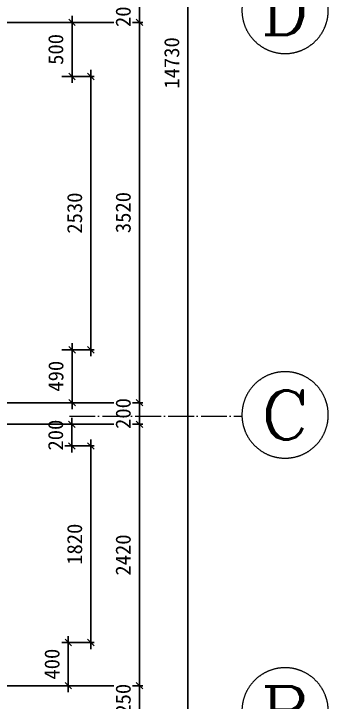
# Model space of a CAD drawing. Header units: millimetres. Extents: x -64529 to 3079702, y -28926 to 77119.
# Drawn here: x -17539 to -14624, y -24142 to -17769 of the extents above; entities that cross this region are included whole.
import ezdxf
from ezdxf.enums import TextEntityAlignment as Align

# ---------------------------------------------------------------- set-up
doc = ezdxf.new("R2010")
doc.units = ezdxf.units.MM
doc.header["$LTSCALE"] = 10
doc.linetypes.add('ACAD_ISO04W100', pattern=[30.5, 24, -3, 0.5, -3])
doc.layers.get('0').update_dxf_attribs({"color": 255})
doc.layers.get('Defpoints').update_dxf_attribs({"color": 255})
doc.layers.add('1浅浅', color=251, linetype='Continuous', lineweight=20)
doc.layers.add('A__轴线', color=3, linetype='ACAD_ISO04W100', lineweight=0)
doc.styles.add('_TCH_AXIS', font='COMPLEX', dxfattribs={"bigfont": 'GBCBIG'})
doc.styles.add('COMPLEX', font='COMPLEX')
doc.styles.get("Standard").update_dxf_attribs({"font": ''})
doc.styles.get('Standard').set_extended_font_data('SimSun')
doc.dimstyles.new('副本 外标注', dxfattribs={"dimtxt": 140, "dimasz": 60, "dimexe": 30, "dimexo": 30, "dimgap": 80, "dimtad": 1, "dimtoh": 1, "dimdec": 0, "dimtxsty": 'Standard', "dimblk": 'OBLIQUE', "dimcen": 2.5, "dimdle": 60, "dimclrd": 250, "dimclre": 250, "dimclrt": 44, "dimadec": 0, "dimazin": 0, "dimtfac": 1, "dimtdec": 0, "dimtix": 1, "dimtmove": 0, "dimatfit": 3, "dimldrblk": 'DOTSMALL', "dimfxl": 1, "dimtfill": 1, "dimarcsym": 0})

# ---------------------------------------------------------------- blocks, each defined once
blk = doc.blocks.new('_Oblique')
at = {"color": 0, "linetype": 'ByBlock', "lineweight": -2}
blk.add_line((-0.5, -0.5), (0.5, 0.5), dxfattribs=at)
blk = doc.blocks.new('*D710')
at = {"layer": '1浅浅', "color": 250, "lineweight": -2, "transparency": 16777216}
for p, q in [((-17033.4, -24049.2), (-17033.4, -23529.2)), ((-17093.8, -23589.2), (-17003.4, -23589.2)), ((-17093.8, -23989.2), (-17003.4, -23989.2))]:
    blk.add_line(p, q, dxfattribs=at)
at = {"layer": 'Defpoints', "color": 0, "lineweight": 30, "transparency": 16777216}
for p in [(-17123.8, -23589.2), (-17033.4, -23589.2), (-17123.8, -23989.2)]:
    blk.add_point(p, dxfattribs=at)
at = {"layer": '1浅浅', "color": 250, "lineweight": -2, "transparency": 16777216, "xscale": 60, "yscale": 60, "zscale": 60}
for p, rotation in [((-17033.4, -23589.2), 90), ((-17033.4, -23989.2), 270)]:
    blk.add_blockref('_Oblique', p, dxfattribs=dict(at, rotation=rotation))
at = {"layer": '1浅浅', "color": 44, "transparency": 16777216, "insert": (-17183.4, -23789.2), "char_height": 140, "attachment_point": 5, "rotation": 90, "bg_fill": 3, "box_fill_scale": 1.1, "bg_fill_color": 256, "bg_fill_true_color": 13158600, "bg_fill_transparency": 16432832}
blk.add_mtext('400', dxfattribs=at)
blk = doc.blocks.new('_DotSmall')
at = {"color": 0, "linetype": 'ByBlock', "const_width": 0.5}
blk.add_lwpolyline([(-0.0625, 0, 1), (0.0625, 0, 1)], format="xyb", close=True, dxfattribs=at)
blk = doc.blocks.new('*D711')
at = {"layer": '1浅浅', "color": 250, "lineweight": -2, "transparency": 16777216}
for p, q in [((-16823.8, -23649.2), (-16823.8, -21709.2)), ((-17093.8, -21769.2), (-16793.8, -21769.2)), ((-17093.8, -23589.2), (-16793.8, -23589.2))]:
    blk.add_line(p, q, dxfattribs=at)
at = {"layer": 'Defpoints', "color": 0, "lineweight": 30, "transparency": 16777216}
for p in [(-17123.8, -21769.2), (-16823.8, -21769.2), (-17123.8, -23589.2)]:
    blk.add_point(p, dxfattribs=at)
at = {"layer": '1浅浅', "color": 250, "lineweight": -2, "transparency": 16777216, "xscale": 60, "yscale": 60, "zscale": 60}
for p, rotation in [((-16823.8, -21769.2), 90), ((-16823.8, -23589.2), 270)]:
    blk.add_blockref('_Oblique', p, dxfattribs=dict(at, rotation=rotation))
at = {"layer": '1浅浅', "color": 44, "transparency": 16777216, "insert": (-16973.8, -22679.2), "char_height": 140, "attachment_point": 5, "rotation": 90, "bg_fill": 3, "box_fill_scale": 1.1, "bg_fill_color": 256, "bg_fill_true_color": 13158600, "bg_fill_transparency": 3955916}
blk.add_mtext('1820', dxfattribs=at)
blk = doc.blocks.new('*D712')
at = {"layer": '1浅浅', "color": 250, "lineweight": -2, "transparency": 16777216}
for p, q in [((-17000.1, -21829.2), (-17000.1, -21509.2)), ((-17093.8, -21569.2), (-16970.1, -21569.2)), ((-17093.8, -21769.2), (-16970.1, -21769.2))]:
    blk.add_line(p, q, dxfattribs=at)
at = {"layer": 'Defpoints', "color": 0, "lineweight": 30, "transparency": 16777216}
blk.add_point((-17000.1, -21569.2), dxfattribs=at)
at = {"layer": '1浅浅', "color": 250, "lineweight": -2, "transparency": 16777216, "xscale": 60, "yscale": 60, "zscale": 60}
for p, rotation in [((-17000.1, -21569.2), 90), ((-17000.1, -21769.2), 270)]:
    blk.add_blockref('_Oblique', p, dxfattribs=dict(at, rotation=rotation))
at = {"layer": '1浅浅', "color": 44, "transparency": 16777216, "insert": (-17150.1, -21669.2), "char_height": 140, "attachment_point": 5, "rotation": 90, "bg_fill": 3, "box_fill_scale": 1.1, "bg_fill_color": 256, "bg_fill_true_color": 13158600, "bg_fill_transparency": 3955916}
blk.add_mtext('200', dxfattribs=at)
at = {"layer": 'Defpoints', "color": 0, "lineweight": 30, "transparency": 16777216}
for p in [(-17123.8, -21569.2), (-17123.8, -21769.2)]:
    blk.add_point(p, dxfattribs=at)
blk = doc.blocks.new('*D713')
at = {"layer": '1浅浅', "color": 250, "lineweight": -2, "transparency": 16777216}
for p, q in [((-16997.2, -21429.2), (-16997.2, -20819.2)), ((-17093.8, -20879.2), (-16967.2, -20879.2)), ((-17093.8, -21369.2), (-16967.2, -21369.2))]:
    blk.add_line(p, q, dxfattribs=at)
at = {"layer": 'Defpoints', "color": 0, "lineweight": 30, "transparency": 16777216}
for p in [(-17123.8, -20879.2), (-16997.2, -20879.2), (-17123.8, -21369.2)]:
    blk.add_point(p, dxfattribs=at)
at = {"layer": '1浅浅', "color": 250, "lineweight": -2, "transparency": 16777216, "xscale": 60, "yscale": 60, "zscale": 60}
for p, rotation in [((-16997.2, -20879.2), 90), ((-16997.2, -21369.2), 270)]:
    blk.add_blockref('_Oblique', p, dxfattribs=dict(at, rotation=rotation))
at = {"layer": '1浅浅', "color": 44, "transparency": 16777216, "insert": (-17147.2, -21124.2), "char_height": 140, "attachment_point": 5, "rotation": 90, "bg_fill": 3, "box_fill_scale": 1.1, "bg_fill_color": 256, "bg_fill_true_color": 13158600, "bg_fill_transparency": 3955916}
blk.add_mtext('490', dxfattribs=at)
blk = doc.blocks.new('*D714')
at = {"layer": '1浅浅', "color": 250, "lineweight": -2, "transparency": 16777216}
for p, q in [((-17093.8, -18349.2), (-16793.8, -18349.2)), ((-16823.8, -20939.2), (-16823.8, -18289.2)), ((-17093.8, -20879.2), (-16793.8, -20879.2))]:
    blk.add_line(p, q, dxfattribs=at)
at = {"layer": 'Defpoints', "color": 0, "lineweight": 30, "transparency": 16777216}
for p in [(-17123.8, -18349.2), (-16823.8, -18349.2), (-17123.8, -20879.2)]:
    blk.add_point(p, dxfattribs=at)
at = {"layer": '1浅浅', "color": 250, "lineweight": -2, "transparency": 16777216, "xscale": 60, "yscale": 60, "zscale": 60}
for p, rotation in [((-16823.8, -18349.2), 90), ((-16823.8, -20879.2), 270)]:
    blk.add_blockref('_Oblique', p, dxfattribs=dict(at, rotation=rotation))
at = {"layer": '1浅浅', "color": 44, "transparency": 16777216, "insert": (-16973.8, -19614.2), "char_height": 140, "attachment_point": 5, "rotation": 90, "bg_fill": 3, "box_fill_scale": 1.1, "bg_fill_color": 256, "bg_fill_true_color": 13158600, "bg_fill_transparency": 16432316}
blk.add_mtext('2530', dxfattribs=at)
blk = doc.blocks.new('*D715')
at = {"layer": '1浅浅', "color": 250, "lineweight": -2, "transparency": 16777216}
for p, q in [((-16998.6, -18409.2), (-16998.6, -17789.2)), ((-17093.8, -17849.2), (-16968.6, -17849.2)), ((-17093.8, -18349.2), (-16968.6, -18349.2))]:
    blk.add_line(p, q, dxfattribs=at)
at = {"layer": 'Defpoints', "color": 0, "lineweight": 30, "transparency": 16777216}
for p in [(-17123.8, -17849.2), (-16998.6, -17849.2), (-17123.8, -18349.2)]:
    blk.add_point(p, dxfattribs=at)
at = {"layer": '1浅浅', "color": 250, "lineweight": -2, "transparency": 16777216, "xscale": 60, "yscale": 60, "zscale": 60}
for p, rotation in [((-16998.6, -17849.2), 90), ((-16998.6, -18349.2), 270)]:
    blk.add_blockref('_Oblique', p, dxfattribs=dict(at, rotation=rotation))
at = {"layer": '1浅浅', "color": 44, "transparency": 16777216, "insert": (-17148.6, -18099.2), "char_height": 140, "attachment_point": 5, "rotation": 90, "bg_fill": 3, "box_fill_scale": 1.1, "bg_fill_color": 256, "bg_fill_true_color": 13158600, "bg_fill_transparency": 10525500}
blk.add_mtext('500', dxfattribs=at)
blk = doc.blocks.new('*D722')
at = {"layer": '1浅浅', "color": 250, "lineweight": -2, "transparency": 16777216}
for p, q in [((-16373.8, -24049.2), (-16373.8, -21509.2)), ((-17093.8, -21569.2), (-16343.8, -21569.2)), ((-17093.8, -23989.2), (-16343.8, -23989.2))]:
    blk.add_line(p, q, dxfattribs=at)
at = {"layer": 'Defpoints', "color": 0, "lineweight": 30, "transparency": 16777216}
for p in [(-17123.8, -21569.2), (-16373.8, -21569.2), (-17123.8, -23989.2)]:
    blk.add_point(p, dxfattribs=at)
at = {"layer": '1浅浅', "color": 250, "lineweight": -2, "transparency": 16777216, "xscale": 60, "yscale": 60, "zscale": 60}
for p, rotation in [((-16373.8, -21569.2), 90), ((-16373.8, -23989.2), 270)]:
    blk.add_blockref('_Oblique', p, dxfattribs=dict(at, rotation=rotation))
at = {"layer": '1浅浅', "color": 44, "transparency": 16777216, "insert": (-16523.8, -22779.2), "char_height": 140, "attachment_point": 5, "rotation": 90, "bg_fill": 3, "box_fill_scale": 1.1, "bg_fill_color": 256, "bg_fill_true_color": 13158600, "bg_fill_transparency": 16432832}
blk.add_mtext('2420', dxfattribs=at)
blk = doc.blocks.new('*D723')
at = {"layer": '1浅浅', "color": 250, "lineweight": -2, "transparency": 16777216}
for p, q in [((-16373.8, -21429.2), (-16373.8, -17789.2)), ((-17093.8, -17849.2), (-16343.8, -17849.2)), ((-17093.8, -21369.2), (-16343.8, -21369.2))]:
    blk.add_line(p, q, dxfattribs=at)
at = {"layer": 'Defpoints', "color": 0, "lineweight": 30, "transparency": 16777216}
for p in [(-17123.8, -17849.2), (-16373.8, -17849.2), (-17123.8, -21369.2)]:
    blk.add_point(p, dxfattribs=at)
at = {"layer": '1浅浅', "color": 250, "lineweight": -2, "transparency": 16777216, "xscale": 60, "yscale": 60, "zscale": 60}
for p, rotation in [((-16373.8, -17849.2), 90), ((-16373.8, -21369.2), 270)]:
    blk.add_blockref('_Oblique', p, dxfattribs=dict(at, rotation=rotation))
at = {"layer": '1浅浅', "color": 44, "transparency": 16777216, "insert": (-16523.8, -19609.2), "char_height": 140, "attachment_point": 5, "rotation": 90, "bg_fill": 3, "box_fill_scale": 1.1, "bg_fill_color": 256, "bg_fill_true_color": 13158600, "bg_fill_transparency": 16432316}
blk.add_mtext('3520', dxfattribs=at)
blk = doc.blocks.new('*D726')
at = {"layer": '1浅浅', "color": 250, "lineweight": -2, "transparency": 16777216}
for p, q in [((-15923.8, -25649.2), (-15923.8, -10799.2)), ((-17093.8, -10859.2), (-15893.8, -10859.2)), ((-17828, -25589.2), (-15893.8, -25589.2))]:
    blk.add_line(p, q, dxfattribs=at)
at = {"layer": 'Defpoints', "color": 0, "lineweight": 30, "transparency": 16777216}
for p in [(-17123.8, -10859.2), (-15923.8, -10859.2), (-17858, -25589.2)]:
    blk.add_point(p, dxfattribs=at)
at = {"layer": '1浅浅', "color": 250, "lineweight": -2, "transparency": 16777216, "xscale": 60, "yscale": 60, "zscale": 60}
for p, rotation in [((-15923.8, -10859.2), 90), ((-15923.8, -25589.2), 270)]:
    blk.add_blockref('_Oblique', p, dxfattribs=dict(at, rotation=rotation))
at = {"layer": '1浅浅', "color": 44, "transparency": 16777216, "insert": (-16073.8, -18224.2), "char_height": 140, "attachment_point": 5, "rotation": 90, "bg_fill": 3, "box_fill_scale": 1.1, "bg_fill_color": 256, "bg_fill_true_color": 13158600, "bg_fill_transparency": 12911526}
blk.add_mtext('14730', dxfattribs=at)
blk = doc.blocks.new('*D774')
at = {"layer": '1浅浅', "color": 250, "lineweight": -2, "transparency": 16777216}
for p, q in [((-17828, -17649.2), (-16343.8, -17649.2)), ((-16373.8, -17649.2), (-16373.8, -17589.2)), ((-16373.8, -17649.2), (-16373.8, -17849.2)), ((-17828, -17849.2), (-16343.8, -17849.2)), ((-16373.8, -17849.2), (-16373.8, -17909.2))]:
    blk.add_line(p, q, dxfattribs=at)
at = {"layer": 'Defpoints', "color": 0, "lineweight": 30, "transparency": 16777216}
for p in [(-17858, -17649.2), (-17858, -17849.2), (-16373.8, -17849.2)]:
    blk.add_point(p, dxfattribs=at)
at = {"layer": '1浅浅', "color": 250, "lineweight": -2, "transparency": 16777216, "xscale": 60, "yscale": 60, "zscale": 60}
for p, rotation in [((-16373.8, -17649.2), 270), ((-16373.8, -17849.2), 90)]:
    blk.add_blockref('_Oblique', p, dxfattribs=dict(at, rotation=rotation))
at = {"layer": '1浅浅', "color": 44, "transparency": 16777216, "insert": (-16523.8, -17749.2), "char_height": 140, "attachment_point": 5, "rotation": 90, "bg_fill": 3, "box_fill_scale": 1.1, "bg_fill_color": 256, "bg_fill_true_color": 13158600, "bg_fill_transparency": 2904687}
blk.add_mtext('200', dxfattribs=at)
blk = doc.blocks.new('*D775')
at = {"layer": '1浅浅', "color": 250, "lineweight": -2, "transparency": 16777216}
for p, q in [((-16373.8, -21369.2), (-16373.8, -21309.2)), ((-17828, -21369.2), (-16343.8, -21369.2)), ((-16373.8, -21369.2), (-16373.8, -21569.2)), ((-17828, -21569.2), (-16343.8, -21569.2)), ((-16373.8, -21569.2), (-16373.8, -21629.2))]:
    blk.add_line(p, q, dxfattribs=at)
at = {"layer": 'Defpoints', "color": 0, "lineweight": 30, "transparency": 16777216}
for p in [(-17858, -21369.2), (-17858, -21569.2), (-16373.8, -21569.2)]:
    blk.add_point(p, dxfattribs=at)
at = {"layer": '1浅浅', "color": 250, "lineweight": -2, "transparency": 16777216, "xscale": 60, "yscale": 60, "zscale": 60}
for p, rotation in [((-16373.8, -21369.2), 270), ((-16373.8, -21569.2), 90)]:
    blk.add_blockref('_Oblique', p, dxfattribs=dict(at, rotation=rotation))
at = {"layer": '1浅浅', "color": 44, "transparency": 16777216, "insert": (-16523.8, -21469.2), "char_height": 140, "attachment_point": 5, "rotation": 90, "bg_fill": 3, "box_fill_scale": 1.1, "bg_fill_color": 256, "bg_fill_true_color": 13158600, "bg_fill_transparency": 3955916}
blk.add_mtext('200', dxfattribs=at)
blk = doc.blocks.new('*D776')
at = {"layer": '1浅浅', "color": 250, "lineweight": -2, "transparency": 16777216}
for p, q in [((-16373.8, -23989.2), (-16373.8, -23929.2)), ((-17828, -23989.2), (-16343.8, -23989.2)), ((-16373.8, -23989.2), (-16373.8, -24239.2)), ((-17828, -24239.2), (-16343.8, -24239.2)), ((-16373.8, -24239.2), (-16373.8, -24299.2))]:
    blk.add_line(p, q, dxfattribs=at)
at = {"layer": 'Defpoints', "color": 0, "lineweight": 30, "transparency": 16777216}
for p in [(-17858, -23989.2), (-17858, -24239.2), (-16373.8, -24239.2)]:
    blk.add_point(p, dxfattribs=at)
at = {"layer": '1浅浅', "color": 250, "lineweight": -2, "transparency": 16777216, "xscale": 60, "yscale": 60, "zscale": 60}
for p, rotation in [((-16373.8, -23989.2), 270), ((-16373.8, -24239.2), 90)]:
    blk.add_blockref('_Oblique', p, dxfattribs=dict(at, rotation=rotation))
at = {"layer": '1浅浅', "color": 44, "transparency": 16777216, "insert": (-16523.8, -24114.2), "char_height": 140, "attachment_point": 5, "rotation": 90, "bg_fill": 3, "box_fill_scale": 1.1, "bg_fill_color": 256, "bg_fill_true_color": 13158600, "bg_fill_transparency": 16432832}
blk.add_mtext('250', dxfattribs=at)
blk = doc.blocks.new('_AXISO')
blk.add_circle((0, 0), 0.5)
at = {"style": 'COMPLEX', "width": 1.041667}
blk.add_attdef('A', text='', height=0.56, rotation=360, dxfattribs=at).set_placement((0.74875, -0.28), (1.24875, -0.28), align=Align.FIT)
blk = doc.blocks.new('20180421.144813')
at = {"layer": 'A__轴线'}
blk.add_line((21539.9, 7432), (23138.8, 7432), dxfattribs=at)
ref = blk.add_blockref('_AXISO', (23538.6, 11188.7), dxfattribs=dict(at, xscale=-800, yscale=800, zscale=800))
ref.add_attrib('A', 'D', dxfattribs={"color": 7, "height": 452.5, "style": '_TCH_AXIS', "width": 1.235294}).set_placement((23312.3, 10962.5), (23764.9, 10962.5), align=Align.FIT)
ref = blk.add_blockref('_AXISO', (23538.6, 7443.7), dxfattribs=dict(at, xscale=-800, yscale=800, zscale=800))
ref.add_attrib('A', 'C', dxfattribs={"color": 7, "height": 452.5, "style": '_TCH_AXIS', "width": 1.4}).set_placement((23312.3, 7217.5), (23764.9, 7217.5), align=Align.FIT)
ref = blk.add_blockref('_AXISO', (23538.6, 4703.7), dxfattribs=dict(at, xscale=-800, yscale=800, zscale=800))
ref.add_attrib('A', 'B', dxfattribs={"color": 7, "height": 452.5, "style": '_TCH_AXIS', "width": 1.235294}).set_placement((23312.3, 4477.5), (23764.9, 4477.5), align=Align.FIT)

msp = doc.modelspace()

# ---------------------------------------------------------------- dimensions: what is measured, and where the dimension line sits
at = {"layer": '1浅浅', "color": 251}
for base, p1, p2, picture, middle in [((-16997.2, -20879.2), (-17123.8, -21369.2), (-17123.8, -20879.2), '*D713', (-16997.2, -21124.2)), ((-17033.4, -23589.2), (-17123.8, -23989.2), (-17123.8, -23589.2), '*D710', (-17033.4, -23789.2))]:
    dim = msp.add_linear_dim(base=base, p1=p1, p2=p2, angle=270, dimstyle='副本 外标注', dxfattribs=at)
    dim.commit()
    dim.dimension.update_dxf_attribs({"geometry": picture, "text_midpoint": middle, "dimtype": 160})

# ---------------------------------------------------------------- next in the draw order: dimensions: what is measured, and where the dimension line sits
for base, p1, p2, picture, middle in [((-16823.8, -18349.2), (-17123.8, -20879.2), (-17123.8, -18349.2), '*D714', (-16973.8, -19614.2)), ((-16823.8, -21769.2), (-17123.8, -23589.2), (-17123.8, -21769.2), '*D711', (-16973.8, -22679.2))]:
    dim = msp.add_linear_dim(base=base, p1=p1, p2=p2, angle=270, dimstyle='副本 外标注', dxfattribs=at)
    dim.commit()
    dim.dimension.update_dxf_attribs({"geometry": picture, "text_midpoint": middle})

# ---------------------------------------------------------------- next in the draw order: dimensions: what is measured, and where the dimension line sits
for base, p1, p2, picture, middle in [((-16998.6, -17849.2), (-17123.8, -18349.2), (-17123.8, -17849.2), '*D715', (-16998.6, -18099.2)), ((-17000.1, -21569.2), (-17123.8, -21769.2), (-17123.8, -21569.2), '*D712', (-17000.1, -21669.2))]:
    dim = msp.add_linear_dim(base=base, p1=p1, p2=p2, angle=270, dimstyle='副本 外标注', dxfattribs=at)
    dim.commit()
    dim.dimension.update_dxf_attribs({"geometry": picture, "text_midpoint": middle, "dimtype": 160})

# ---------------------------------------------------------------- next in the draw order: dimensions: what is measured, and where the dimension line sits
for base, p1, p2, picture, middle in [((-16373.8, -17849.2), (-17123.8, -21369.2), (-17123.8, -17849.2), '*D723', (-16523.8, -19609.2)), ((-16373.8, -21569.2), (-17123.8, -23989.2), (-17123.8, -21569.2), '*D722', (-16523.8, -22779.2))]:
    dim = msp.add_linear_dim(base=base, p1=p1, p2=p2, angle=270, dimstyle='副本 外标注', dxfattribs=at)
    dim.commit()
    dim.dimension.update_dxf_attribs({"geometry": picture, "text_midpoint": middle})

# ---------------------------------------------------------------- next in the draw order: dimensions: what is measured, and where the dimension line sits
dim = msp.add_linear_dim(base=(-15923.8, -10859.2), p1=(-17858, -25589.2), p2=(-17123.8, -10859.2), angle=270, dimstyle='副本 外标注', dxfattribs=at)
dim.commit()
dim.dimension.update_dxf_attribs({"geometry": '*D726', "text_midpoint": (-16073.8, -18224.2)})

# ---------------------------------------------------------------- next in the draw order: dimensions: what is measured, and where the dimension line sits
for base, p1, p2, picture, middle in [((-16373.8, -17849.2), (-17858, -17649.2), (-17858, -17849.2), '*D774', (-16523.8, -17749.2)), ((-16373.8, -21569.2), (-17858, -21369.2), (-17858, -21569.2), '*D775', (-16523.8, -21469.2)), ((-16373.8, -24239.2), (-17858, -23989.2), (-17858, -24239.2), '*D776', (-16523.8, -24114.2))]:
    dim = msp.add_linear_dim(base=base, p1=p1, p2=p2, angle=90, dimstyle='副本 外标注', dxfattribs=at)
    dim.commit()
    dim.dimension.update_dxf_attribs({"geometry": picture, "text_midpoint": middle})

# ---------------------------------------------------------------- next in the draw order: block references
msp.add_blockref('20180421.144813', (-38562.5, -28926.2), dxfattribs=at)

doc.saveas('drawing.dxf')
